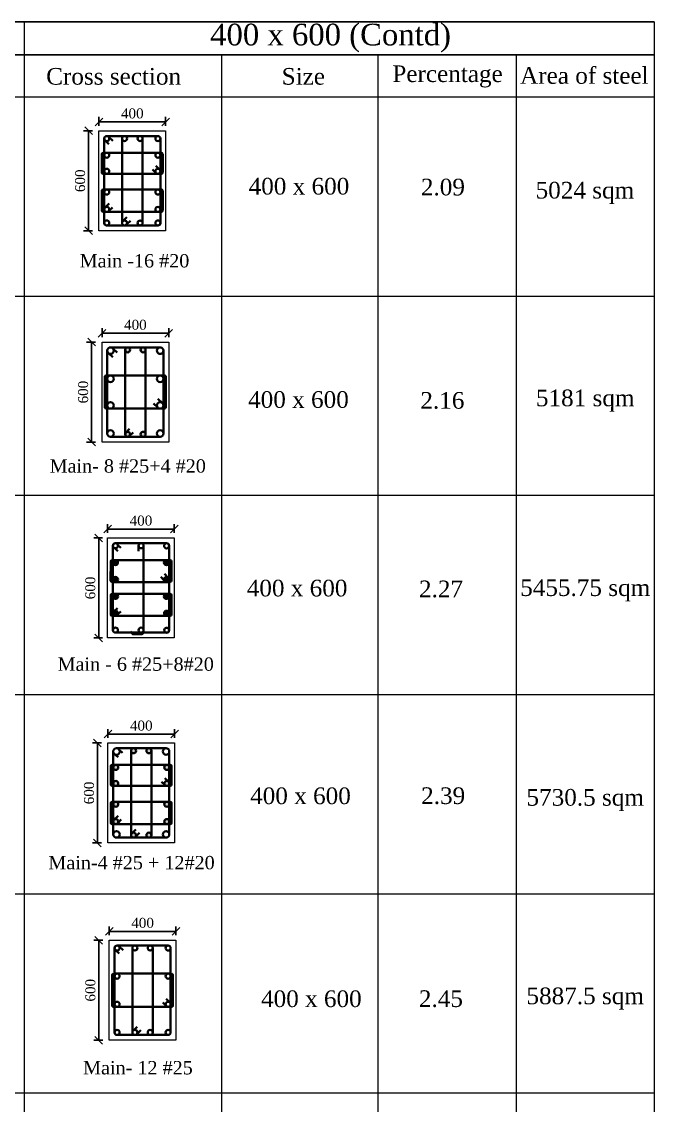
# Model space of a CAD drawing. Header units: millimetres. Extents: x -111267 to 10003021, y -40114 to 2142304.
# Drawn here: x 4375681 to 4394662, y 2109778 to 2142304 of the extents above; entities that cross this region are included whole.
import ezdxf

# ---------------------------------------------------------------- set-up
doc = ezdxf.new("R2010")
doc.units = ezdxf.units.MM
doc.header["$PDMODE"] = 2
doc.linetypes.add('DASHED2', pattern=[0.375, 0.25, -0.125])
doc.layers.add('5a.Hatch-TR-0', color=8, linetype='Continuous')
doc.layers.add('9.Title', color=7, linetype='Continuous')
for name, color, linetype, lineweight in [('6.Dim', 8, 'Continuous', 9), ('object line', 23, 'Continuous', 13), ('reinmt', 241, 'Continuous', 40), ('S-Beam', 4, 'DASHED2', 15), ('S-Dim', 8, 'Continuous', 5)]:
    doc.layers.add(name, color=color, linetype=linetype, lineweight=lineweight)
doc.styles.add('DRIQsmall', font='times.ttf', dxfattribs={"height": 0.2})
doc.styles.add('Times new roman', font='times.ttf', dxfattribs={"height": 300})
doc.dimstyles.new('Scale 20', dxfattribs={"dimscale": 0, "dimtxt": 250, "dimasz": 230, "dimexe": 150, "dimexo": 150, "dimgap": 100, "dimtad": 1, "dimtoh": 1, "dimdec": 0, "dimlfac": 0.2, "dimzin": 0, "dimdsep": 46, "dimtxsty": 'Times new roman', "dimblk": 'OBLIQUE', "dimcen": 0.09, "dimclrd": 256, "dimclrt": 3, "dimadec": 0, "dimazin": 0, "dimtfac": 1, "dimtdec": 0, "dimtofl": 0, "dimtmove": 0, "dimatfit": 3, "dimfxl": 150, "dimfxlon": 1, "dimtolj": 1, "dimtzin": 0, "dimarcsym": 0})

# ---------------------------------------------------------------- blocks, each defined once
blk = doc.blocks.new('_Oblique')
at = {"color": 0, "linetype": 'ByBlock', "lineweight": -2}
blk.add_line((-0.5, -0.5), (0.5, 0.5), dxfattribs=at)
blk = doc.blocks.new('*D705')
at = {"layer": 'Defpoints', "color": 0, "ltscale": 6, "transparency": 16777216}
for p in [(4378221, 2120655), (4377955, 2117655), (4378221, 2117655)]:
    blk.add_point(p, dxfattribs=at)
at = {"layer": 'S-Dim', "color": 0, "lineweight": -2, "ltscale": 6, "transparency": 16777216}
for p, q in [((4378071, 2120655), (4377805, 2120655)), ((4378071, 2117655), (4377805, 2117655))]:
    blk.add_line(p, q, dxfattribs=at)
at = {"layer": 'S-Dim', "lineweight": -2, "ltscale": 6, "transparency": 16777216}
blk.add_line((4377955, 2120655), (4377955, 2117655), dxfattribs=at)
at = {"layer": 'S-Dim', "lineweight": -2, "ltscale": 6, "transparency": 16777216, "xscale": 230, "yscale": 230, "zscale": 230}
for p, rotation in [((4377955, 2120655), 90), ((4377955, 2117655), 270)]:
    blk.add_blockref('_Oblique', p, dxfattribs=dict(at, rotation=rotation))
at = {"layer": 'S-Dim', "color": 3, "ltscale": 6, "transparency": 16777216, "insert": (4377702, 2119155), "char_height": 300, "attachment_point": 5, "rotation": 90, "style": 'Times new roman'}
blk.add_mtext('\\A1;600', dxfattribs=at)
blk = doc.blocks.new('*D706')
at = {"layer": 'Defpoints', "color": 0, "ltscale": 6, "transparency": 16777216}
for p in [(4380269, 2120922), (4378269, 2120655), (4380269, 2120655)]:
    blk.add_point(p, dxfattribs=at)
at = {"layer": 'S-Dim', "color": 0, "lineweight": -2, "ltscale": 6, "transparency": 16777216}
for p, q in [((4378269, 2120805), (4378269, 2121072)), ((4380269, 2120805), (4380269, 2121072))]:
    blk.add_line(p, q, dxfattribs=at)
at = {"layer": 'S-Dim', "lineweight": -2, "ltscale": 6, "transparency": 16777216}
blk.add_line((4378269, 2120922), (4380269, 2120922), dxfattribs=at)
at = {"layer": 'S-Dim', "lineweight": -2, "ltscale": 6, "transparency": 16777216, "xscale": 230, "yscale": 230, "zscale": 230, "rotation": 180}
blk.add_blockref('_Oblique', (4378269, 2120922), dxfattribs=at)
at = {"layer": 'S-Dim', "lineweight": -2, "ltscale": 6, "transparency": 16777216, "xscale": 230, "yscale": 230, "zscale": 230}
blk.add_blockref('_Oblique', (4380269, 2120922), dxfattribs=at)
at = {"layer": 'S-Dim', "color": 3, "ltscale": 6, "transparency": 16777216, "insert": (4379269, 2121174), "char_height": 300, "attachment_point": 5, "style": 'Times new roman'}
blk.add_mtext('\\A1;400', dxfattribs=at)
blk = doc.blocks.new('*D711')
at = {"layer": 'Defpoints', "color": 0, "ltscale": 6, "transparency": 16777216}
for p in [(4378260, 2126807), (4377993, 2123807), (4378260, 2123807)]:
    blk.add_point(p, dxfattribs=at)
at = {"layer": 'S-Dim', "color": 0, "lineweight": -2, "ltscale": 6, "transparency": 16777216}
for p, q in [((4378110, 2126807), (4377843, 2126807)), ((4378110, 2123807), (4377843, 2123807))]:
    blk.add_line(p, q, dxfattribs=at)
at = {"layer": 'S-Dim', "lineweight": -2, "ltscale": 6, "transparency": 16777216}
blk.add_line((4377993, 2126807), (4377993, 2123807), dxfattribs=at)
at = {"layer": 'S-Dim', "lineweight": -2, "ltscale": 6, "transparency": 16777216, "xscale": 230, "yscale": 230, "zscale": 230}
for p, rotation in [((4377993, 2126807), 90), ((4377993, 2123807), 270)]:
    blk.add_blockref('_Oblique', p, dxfattribs=dict(at, rotation=rotation))
at = {"layer": 'S-Dim', "color": 3, "ltscale": 6, "transparency": 16777216, "insert": (4377741, 2125307), "char_height": 300, "attachment_point": 5, "rotation": 90, "style": 'Times new roman'}
blk.add_mtext('\\A1;600', dxfattribs=at)
blk = doc.blocks.new('*D712')
at = {"layer": 'Defpoints', "color": 0, "ltscale": 6, "transparency": 16777216}
for p in [(4380260, 2127074), (4378260, 2126807), (4380260, 2126807)]:
    blk.add_point(p, dxfattribs=at)
at = {"layer": 'S-Dim', "color": 0, "lineweight": -2, "ltscale": 6, "transparency": 16777216}
for p, q in [((4378260, 2126957), (4378260, 2127224)), ((4380260, 2126957), (4380260, 2127224))]:
    blk.add_line(p, q, dxfattribs=at)
at = {"layer": 'S-Dim', "lineweight": -2, "ltscale": 6, "transparency": 16777216}
blk.add_line((4378260, 2127074), (4380260, 2127074), dxfattribs=at)
at = {"layer": 'S-Dim', "lineweight": -2, "ltscale": 6, "transparency": 16777216, "xscale": 230, "yscale": 230, "zscale": 230, "rotation": 180}
blk.add_blockref('_Oblique', (4378260, 2127074), dxfattribs=at)
at = {"layer": 'S-Dim', "lineweight": -2, "ltscale": 6, "transparency": 16777216, "xscale": 230, "yscale": 230, "zscale": 230}
blk.add_blockref('_Oblique', (4380260, 2127074), dxfattribs=at)
at = {"layer": 'S-Dim', "color": 3, "ltscale": 6, "transparency": 16777216, "insert": (4379260, 2127327), "char_height": 300, "attachment_point": 5, "style": 'Times new roman'}
blk.add_mtext('\\A1;400', dxfattribs=at)
blk = doc.blocks.new('*D721')
at = {"layer": 'Defpoints', "color": 0, "ltscale": 6, "transparency": 16777216}
for p in [(4377953, 2139029), (4377686, 2136029), (4377953, 2136029)]:
    blk.add_point(p, dxfattribs=at)
at = {"layer": 'S-Dim', "color": 0, "lineweight": -2, "ltscale": 6, "transparency": 16777216}
for p, q in [((4377803, 2139029), (4377536, 2139029)), ((4377803, 2136029), (4377536, 2136029))]:
    blk.add_line(p, q, dxfattribs=at)
at = {"layer": 'S-Dim', "lineweight": -2, "ltscale": 6, "transparency": 16777216}
blk.add_line((4377686, 2139029), (4377686, 2136029), dxfattribs=at)
at = {"layer": 'S-Dim', "lineweight": -2, "ltscale": 6, "transparency": 16777216, "xscale": 230, "yscale": 230, "zscale": 230}
for p, rotation in [((4377686, 2139029), 90), ((4377686, 2136029), 270)]:
    blk.add_blockref('_Oblique', p, dxfattribs=dict(at, rotation=rotation))
at = {"layer": 'S-Dim', "color": 3, "ltscale": 6, "transparency": 16777216, "insert": (4377434, 2137529), "char_height": 300, "attachment_point": 5, "rotation": 90, "style": 'Times new roman'}
blk.add_mtext('\\A1;600', dxfattribs=at)
blk = doc.blocks.new('*D722')
at = {"layer": 'Defpoints', "color": 0, "ltscale": 6, "transparency": 16777216}
for p in [(4380000, 2139295), (4378000, 2139029), (4380000, 2139029)]:
    blk.add_point(p, dxfattribs=at)
at = {"layer": 'S-Dim', "color": 0, "lineweight": -2, "ltscale": 6, "transparency": 16777216}
for p, q in [((4378000, 2139179), (4378000, 2139445)), ((4380000, 2139179), (4380000, 2139445))]:
    blk.add_line(p, q, dxfattribs=at)
at = {"layer": 'S-Dim', "lineweight": -2, "ltscale": 6, "transparency": 16777216}
blk.add_line((4378000, 2139295), (4380000, 2139295), dxfattribs=at)
at = {"layer": 'S-Dim', "lineweight": -2, "ltscale": 6, "transparency": 16777216, "xscale": 230, "yscale": 230, "zscale": 230, "rotation": 180}
blk.add_blockref('_Oblique', (4378000, 2139295), dxfattribs=at)
at = {"layer": 'S-Dim', "lineweight": -2, "ltscale": 6, "transparency": 16777216, "xscale": 230, "yscale": 230, "zscale": 230}
blk.add_blockref('_Oblique', (4380000, 2139295), dxfattribs=at)
at = {"layer": 'S-Dim', "color": 3, "ltscale": 6, "transparency": 16777216, "insert": (4379000, 2139548), "char_height": 300, "attachment_point": 5, "style": 'Times new roman'}
blk.add_mtext('\\A1;400', dxfattribs=at)
blk = doc.blocks.new('*D823')
at = {"layer": 'Defpoints', "color": 0, "ltscale": 6, "transparency": 16777216}
for p in [(4378045, 2132686), (4377778, 2129686), (4378045, 2129686)]:
    blk.add_point(p, dxfattribs=at)
at = {"layer": 'S-Dim', "color": 0, "lineweight": -2, "ltscale": 6, "transparency": 16777216}
for p, q in [((4377895, 2132686), (4377628, 2132686)), ((4377895, 2129686), (4377628, 2129686))]:
    blk.add_line(p, q, dxfattribs=at)
at = {"layer": 'S-Dim', "lineweight": -2, "ltscale": 6, "transparency": 16777216}
blk.add_line((4377778, 2132686), (4377778, 2129686), dxfattribs=at)
at = {"layer": 'S-Dim', "lineweight": -2, "ltscale": 6, "transparency": 16777216, "xscale": 230, "yscale": 230, "zscale": 230}
for p, rotation in [((4377778, 2132686), 90), ((4377778, 2129686), 270)]:
    blk.add_blockref('_Oblique', p, dxfattribs=dict(at, rotation=rotation))
at = {"layer": 'S-Dim', "color": 3, "ltscale": 6, "transparency": 16777216, "insert": (4377526, 2131186), "char_height": 300, "attachment_point": 5, "rotation": 90, "style": 'Times new roman'}
blk.add_mtext('\\A1;600', dxfattribs=at)
blk = doc.blocks.new('*D824')
at = {"layer": 'Defpoints', "color": 0, "ltscale": 6, "transparency": 16777216}
for p in [(4380092, 2132952), (4378092, 2132686), (4380092, 2132686)]:
    blk.add_point(p, dxfattribs=at)
at = {"layer": 'S-Dim', "color": 0, "lineweight": -2, "ltscale": 6, "transparency": 16777216}
for p, q in [((4378092, 2132836), (4378092, 2133102)), ((4380092, 2132836), (4380092, 2133102))]:
    blk.add_line(p, q, dxfattribs=at)
at = {"layer": 'S-Dim', "lineweight": -2, "ltscale": 6, "transparency": 16777216}
blk.add_line((4378092, 2132952), (4380092, 2132952), dxfattribs=at)
at = {"layer": 'S-Dim', "lineweight": -2, "ltscale": 6, "transparency": 16777216, "xscale": 230, "yscale": 230, "zscale": 230, "rotation": 180}
blk.add_blockref('_Oblique', (4378092, 2132952), dxfattribs=at)
at = {"layer": 'S-Dim', "lineweight": -2, "ltscale": 6, "transparency": 16777216, "xscale": 230, "yscale": 230, "zscale": 230}
blk.add_blockref('_Oblique', (4380092, 2132952), dxfattribs=at)
at = {"layer": 'S-Dim', "color": 3, "ltscale": 6, "transparency": 16777216, "insert": (4379092, 2133205), "char_height": 300, "attachment_point": 5, "style": 'Times new roman'}
blk.add_mtext('\\A1;400', dxfattribs=at)
blk = doc.blocks.new('*D825')
at = {"layer": 'Defpoints', "color": 0, "ltscale": 6, "transparency": 16777216}
for p in [(4378262, 2114733), (4377995, 2111733), (4378262, 2111733)]:
    blk.add_point(p, dxfattribs=at)
at = {"layer": 'S-Dim', "color": 0, "lineweight": -2, "ltscale": 6, "transparency": 16777216}
for p, q in [((4378112, 2114733), (4377845, 2114733)), ((4378112, 2111733), (4377845, 2111733))]:
    blk.add_line(p, q, dxfattribs=at)
at = {"layer": 'S-Dim', "lineweight": -2, "ltscale": 6, "transparency": 16777216}
blk.add_line((4377995, 2114733), (4377995, 2111733), dxfattribs=at)
at = {"layer": 'S-Dim', "lineweight": -2, "ltscale": 6, "transparency": 16777216, "xscale": 230, "yscale": 230, "zscale": 230}
for p, rotation in [((4377995, 2114733), 90), ((4377995, 2111733), 270)]:
    blk.add_blockref('_Oblique', p, dxfattribs=dict(at, rotation=rotation))
at = {"layer": 'S-Dim', "color": 3, "ltscale": 6, "transparency": 16777216, "insert": (4377743, 2113233), "char_height": 300, "attachment_point": 5, "rotation": 90, "style": 'Times new roman'}
blk.add_mtext('\\A1;600', dxfattribs=at)
blk = doc.blocks.new('*D826')
at = {"layer": 'Defpoints', "color": 0, "ltscale": 6, "transparency": 16777216}
for p in [(4380309, 2115000), (4378309, 2114733), (4380309, 2114733)]:
    blk.add_point(p, dxfattribs=at)
at = {"layer": 'S-Dim', "color": 0, "lineweight": -2, "ltscale": 6, "transparency": 16777216}
for p, q in [((4378309, 2114883), (4378309, 2115150)), ((4380309, 2114883), (4380309, 2115150))]:
    blk.add_line(p, q, dxfattribs=at)
at = {"layer": 'S-Dim', "lineweight": -2, "ltscale": 6, "transparency": 16777216}
blk.add_line((4378309, 2115000), (4380309, 2115000), dxfattribs=at)
at = {"layer": 'S-Dim', "lineweight": -2, "ltscale": 6, "transparency": 16777216, "xscale": 230, "yscale": 230, "zscale": 230, "rotation": 180}
blk.add_blockref('_Oblique', (4378309, 2115000), dxfattribs=at)
at = {"layer": 'S-Dim', "lineweight": -2, "ltscale": 6, "transparency": 16777216, "xscale": 230, "yscale": 230, "zscale": 230}
blk.add_blockref('_Oblique', (4380309, 2115000), dxfattribs=at)
at = {"layer": 'S-Dim', "color": 3, "ltscale": 6, "transparency": 16777216, "insert": (4379309, 2115253), "char_height": 300, "attachment_point": 5, "style": 'Times new roman'}
blk.add_mtext('\\A1;400', dxfattribs=at)

msp = doc.modelspace()

# ---------------------------------------------------------------- hatches: boundary and pattern name
at = {"layer": '5a.Hatch-TR-0', "linetype": 'Continuous'}
h = msp.add_hatch(color=8, dxfattribs=at)
h.dxf.hatch_style = 1
h.paths.add_polyline_path([(4379113.1, 2120422.2, 0.3625555), (4379051, 2120496.5), (4379024, 2120496.5, 0.3623716), (4378962, 2120422.2, 1)])
h.paths.add_polyline_path([(4379575.3, 2120422.2, 0.3658052), (4379512.4, 2120496.6), (4379487.1, 2120496.6, 0.365621), (4379424.2, 2120422.2, 1)])
h.paths.add_polyline_path([(4379959.5, 2119922.4, 1), (4380110.6, 2119922.4, 1)])
h.paths.add_polyline_path([(4379959.5, 2119439.4, 1), (4380110.6, 2119439.4, 1)])
h.paths.add_polyline_path([(4378426.7, 2119922.4, 1), (4378577.8, 2119922.4, 1)])
h.paths.add_polyline_path([(4378426.7, 2119439.4, 1), (4378577.8, 2119439.4, 1)])
h.paths.add_polyline_path([(4378577.8, 2118815.1, 1), (4378426.7, 2118815.1, 1)])
h.paths.add_polyline_path([(4378577.8, 2118295.1, 0.6404826), (4378453.1, 2118352.5), (4378445.9, 2118345.4, 0.1844327), (4378426.7, 2118295.1, 1)])
h.paths.add_polyline_path([(4378962, 2117887.6, 0.3590913), (4379023.1, 2117813.4), (4379051.9, 2117813.4, 0.3590913), (4379113.1, 2117887.6, 1)])
h.paths.add_polyline_path([(4379424.2, 2117887.6, 0.3590913), (4379485.3, 2117813.4), (4379514.1, 2117813.4, 0.3590913), (4379575.3, 2117887.6, 1)])
h.paths.add_polyline_path([(4379959.5, 2118295.1, 1), (4380110.6, 2118295.1, 1)])
h.paths.add_polyline_path([(4379959.5, 2118815.1, 1), (4380110.6, 2118815.1, 1)])
at = {"layer": '6.Dim', "linetype": 'Continuous'}
h = msp.add_hatch(color=8, dxfattribs=at)
h.dxf.hatch_style = 1
h.paths.add_polyline_path([(4379247.7, 2129919.1, 1), (4379398.7, 2129919.1, 1)])
h.paths.add_polyline_path([(4378785.4, 2129919.1, 1), (4378936.5, 2129919.1, 1)])
h.paths.add_polyline_path([(4378936.4, 2132452.9, 0.3689685), (4378872.7, 2132527.5), (4378849.1, 2132527.5, 0.3689485), (4378785.3, 2132452.9, 1)])
h.paths.add_polyline_path([(4379334.8, 2132527.5), (4379311.4, 2132527.5, 0.3693429), (4379247.6, 2132452.9, 1), (4379398.6, 2132452.9, 0.369363)])
h = msp.add_hatch(color=8, dxfattribs=at)
h.dxf.hatch_style = 1
h.paths.add_polyline_path([(4378570.3, 2126067.1, 0.3922274), (4378500.4, 2126142.4), (4378489, 2126142.4, 0.3922274), (4378419.2, 2126067.1, 1)])
h = msp.add_hatch(color=8, dxfattribs=at)
h.dxf.hatch_style = 1
h.paths.add_polyline_path([(4380101, 2126067.1, 0.3922274), (4380031.2, 2126142.4), (4380019.8, 2126142.4, 0.3922274), (4379950, 2126067.1, 1)])
h = msp.add_hatch(color=8, dxfattribs=at)
h.dxf.hatch_style = 1
edge = h.paths.add_edge_path()
edge.add_arc((4378496.3, 2125560.5), 75.5, 0, 360)
h = msp.add_hatch(color=8, dxfattribs=at)
h.dxf.hatch_style = 1
edge = h.paths.add_edge_path()
edge.add_arc((4380023.9, 2125560.5), 75.5, 0, 360)
h = msp.add_hatch(color=8, dxfattribs=at)
h.dxf.hatch_style = 1
edge = h.paths.add_edge_path()
edge.add_arc((4378496.3, 2125054), 75.5, 0, 360)
h = msp.add_hatch(color=8, dxfattribs=at)
h.dxf.hatch_style = 1
edge = h.paths.add_edge_path()
edge.add_arc((4380023.9, 2125054), 75.5, 0, 360)
h = msp.add_hatch(color=8, dxfattribs=at)
h.dxf.hatch_style = 1
h.paths.add_polyline_path([(4378418.2, 2124557.2), (4378418.2, 2124537.6, 0.3589053), (4378488.4, 2124472), (4378497.8, 2124472, 0.3961512), (4378568.6, 2124547.4, 0.9368407)])
h = msp.add_hatch(color=8, dxfattribs=at)
h.dxf.hatch_style = 1
h.paths.add_polyline_path([(4379951.6, 2124547.4, 0.3961512), (4380022.5, 2124472), (4380031.8, 2124472, 0.3589053), (4380102.1, 2124537.6), (4380102.1, 2124557.2, 0.9368406)])

# ---------------------------------------------------------------- linework, layer by layer
at = {"layer": '9.Title'}
for p, q in [((4297106.2, 2142303.8, -198769.9), (4394662.2, 2142303.8, -198769.9)), ((4297106.2, 2141303.8, -198769.9), (4394662.2, 2141303.8, -198769.9))]:
    msp.add_line(p, q, dxfattribs=at)
at = {"layer": 'object line'}
for points in [[(4378000.3, 2139028.8), (4380000.3, 2139028.8), (4380000.3, 2136028.8), (4378000.3, 2136028.8)], [(4378260.1, 2126807.3), (4380260.1, 2126807.3), (4380260.1, 2123807.3), (4378260.1, 2123807.3)], [(4378268.6, 2120654.9), (4380268.6, 2120654.9), (4380268.6, 2117654.9), (4378268.6, 2117654.9)]]:
    msp.add_lwpolyline(points, close=True, dxfattribs=at)
at = {"layer": 'object line', "elevation": 99385}
for points in [[(4378092, 2132685.6), (4380092, 2132685.6), (4380092, 2129685.6), (4378092, 2129685.6)], [(4378308.9, 2114733.3), (4380308.9, 2114733.3), (4380308.9, 2111733.3), (4378308.9, 2111733.3)]]:
    msp.add_lwpolyline(points, close=True, dxfattribs=at)
at = {"layer": 'reinmt', "linetype": 'Continuous', "lineweight": 35}
for p, q in [((4378158.4, 2136258.1), (4378158.4, 2138795.2)), ((4378180.7, 2138741.6), (4378294.8, 2138628.9)), ((4378233.9, 2138870.7), (4379770.9, 2138870.7)), ((4378285.5, 2138850.3), (4378414.3, 2138726)), ((4378693.7, 2138796.1), (4378693.7, 2136261.5)), ((4379306.9, 2136261.5), (4379306.9, 2138796.1)), ((4379842.2, 2138799.3), (4379842.2, 2136258.1)), ((4378086, 2137777.7), (4378086, 2138331.9)), ((4378126, 2138371.9), (4379871.5, 2138371.9)), ((4379911.5, 2138331.9), (4379911.5, 2137777.7)), ((4379703.2, 2137975.7), (4379817, 2137869.6)), ((4378126, 2137737.7), (4379871.5, 2137737.7)), ((4379603.3, 2137865.5), (4379713.1, 2137760)), ((4378126, 2137264.6), (4379871.5, 2137264.6)), ((4378086, 2136633.4), (4378086, 2137224.6)), ((4379911.5, 2137224.6), (4379911.5, 2136633.4)), ((4378304.6, 2136843.6), (4378177.6, 2136719.3)), ((4378401.9, 2136728.8), (4378294.2, 2136623.5)), ((4378126, 2136593.4), (4379871.5, 2136593.4)), ((4378724, 2136322), (4378837.9, 2136431.3)), ((4378833.4, 2136221.7), (4378945.3, 2136329.7)), ((4379770.9, 2136186.8), (4378229.7, 2136186.8)), ((4379770.9, 2136186.8), (4378229.7, 2136186.8)), ((4378250, 2129941.8, 99385), (4378250, 2132429.3, 99385)), ((4378348.2, 2132527.5, 99385), (4379862.6, 2132527.5, 99385)), ((4378420.7, 2132495.6), (4378544.1, 2132376.5)), ((4378785.3, 2132452.9, 99385), (4378785.4, 2129919.1, 99385)), ((4379398.6, 2129918.3, 99385), (4379398.6, 2132452.9, 99385)), ((4379933.9, 2132456.2, 99385), (4379933.9, 2129941.8, 99385)), ((4378288.5, 2132351.4), (4378412.1, 2132232)), ((4378177.7, 2130728.6, 99385), (4378177.7, 2131642.5, 99385)), ((4378217.7, 2131682.5, 99385), (4379963.2, 2131682.5, 99385)), ((4380003.2, 2130728.6, 99385), (4380003.2, 2131642.5, 99385)), ((4379637.3, 2130842.4), (4379760.9, 2130723.1)), ((4379769.2, 2130985.8), (4379892.6, 2130866.6)), ((4378217.7, 2130688.6, 99385), (4379963.2, 2130688.6, 99385)), ((4379835.7, 2129843.6, 99385), (4378347.8, 2129843.6, 99385)), ((4378810.9, 2129975.7), (4378918.8, 2130079.8)), ((4378917.4, 2129868.9), (4379021.8, 2129969.7)), ((4378418.2, 2124036.6), (4378418.2, 2126577.8)), ((4378489.5, 2126649.2), (4380030.7, 2126649.2)), ((4378566.4, 2126593.8), (4378654.8, 2126510.8)), ((4379186.6, 2126577.6), (4379186.2, 2126406.3)), ((4380102.1, 2126577.8), (4380102.1, 2124036.6)), ((4378480, 2126497.9), (4378568.2, 2126411.7)), ((4378350.6, 2125525.3), (4378352.2, 2126102.5)), ((4378392.2, 2126142.4), (4380132.9, 2126142.4)), ((4380172.9, 2126102.4), (4380172.9, 2125525.2)), ((4379954.3, 2125531.3), (4379852.6, 2125641.8)), ((4380065.2, 2125623.8), (4379963.5, 2125734.4)), ((4378390.6, 2125485.2), (4380132.9, 2125485.2)), ((4378353.9, 2124512.1), (4378355.5, 2125089.4)), ((4378395.5, 2125129.3), (4380136.1, 2125129.3)), ((4380176.1, 2125089.3), (4380176.1, 2124512)), ((4378553.2, 2124701), (4378464.8, 2124618)), ((4378652.9, 2124604.3), (4378564.7, 2124518.1)), ((4378393.9, 2124472), (4380136.1, 2124472)), ((4380030.7, 2123965.3), (4378489.5, 2123965.3)), ((4378427.1, 2117911.6, 99385), (4378426.7, 2120398.1)), ((4378524.9, 2120496.3), (4380012.3, 2120496.8)), ((4378600.6, 2120460.5, -99385), (4378705.2, 2120358.7, -99385)), ((4378962, 2120422.2), (4378962, 2117887.6)), ((4379575.3, 2117887.6), (4379575.3, 2120422.2)), ((4380110.6, 2120398.6), (4380110.2, 2117912.9, 99385)), ((4378464.9, 2120321.7, -99385), (4378573, 2120223.5, -99385)), ((4378354.3, 2119403.9), (4378354.3, 2119958)), ((4378394.3, 2119998), (4380139.8, 2119998)), ((4380179.8, 2119958), (4380179.8, 2119403.9)), ((4379871.6, 2119491.7), (4379981.5, 2119386.1)), ((4379971.6, 2119601.8), (4380085.3, 2119495.8)), ((4378394.3, 2119363.9), (4380139.8, 2119363.9)), ((4378354.3, 2118259.6), (4378354.3, 2118850.7)), ((4378394.3, 2118890.7), (4380139.8, 2118890.7)), ((4380179.8, 2118850.7), (4380179.8, 2118259.6)), ((4378572.9, 2118469.7), (4378445.9, 2118345.4)), ((4378394.3, 2118219.6), (4380139.8, 2118219.6)), ((4378670.3, 2118354.9), (4378562.5, 2118249.6)), ((4380012, 2117813.4, 99385), (4378525.3, 2117813.4, 99385)), ((4378992.3, 2117948.1), (4379106.3, 2118057.4)), ((4379101.7, 2117847.8), (4379213.7, 2117955.8)), ((4378467, 2111962.7, 99385), (4378467, 2114499.8, 99385)), ((4378542.5, 2114575.3, 99385), (4380079.5, 2114575.3, 99385)), ((4378594.1, 2114554.9, 99385), (4378722.9, 2114430.6, 99385)), ((4379002.3, 2114500.6, 99385), (4379002.3, 2111966.1, 99385)), ((4379615.6, 2111966.1, 99385), (4379615.6, 2114500.6, 99385)), ((4380150.9, 2114503.9, 99385), (4380150.9, 2111962.7, 99385)), ((4378489.3, 2114446.2, 99385), (4378603.4, 2114333.5, 99385)), ((4378394.6, 2112776.3, 99385), (4378394.6, 2113690.3, 99385)), ((4378434.6, 2113730.3, 99385), (4380180.1, 2113730.3, 99385)), ((4380220.1, 2112776.3, 99385), (4380220.1, 2113690.3, 99385)), ((4379911.9, 2112864.1, 99385), (4380021.8, 2112758.6, 99385)), ((4380011.8, 2112974.3, 99385), (4380125.6, 2112868.2, 99385)), ((4378434.6, 2112736.3, 99385), (4380180.1, 2112736.3, 99385)), ((4380079.5, 2111891.3, 99385), (4378538.4, 2111891.3, 99385)), ((4380079.5, 2111891.3, 99385), (4378538.4, 2111891.3, 99385)), ((4379032.6, 2112026.6, 99385), (4379146.6, 2112135.9, 99385)), ((4379142, 2111926.3, 99385), (4379253.9, 2112034.3, 99385))]:
    msp.add_line(p, q, dxfattribs=at)
msp.add_lwpolyline([(4378940.8, 2124000.9), (4379014.6, 2123919.3), (4379277.1, 2123919.3, 0.4142858), (4379337.1, 2123979.3), (4379336.5, 2126560.9)], format="xyb", dxfattribs=at)
for centre, radius in [((4378233.9, 2138795.2), 75.5), ((4378769.2, 2138796.1), 75.5), ((4379231.4, 2138796.1), 75.5), ((4379766.7, 2138795.2), 75.5), ((4378233.9, 2138296.3), 75.5), ((4379766.7, 2138296.3), 75.5), ((4378233.9, 2137813.3), 75.5), ((4379766.7, 2137813.3), 75.5), ((4378233.9, 2137189), 75.5), ((4379766.7, 2137189), 75.5), ((4378233.9, 2136669), 75.5), ((4379766.7, 2136669), 75.5), ((4378233.9, 2136262.4), 75.5), ((4378769.2, 2136261.5), 75.5), ((4379231.4, 2136261.5), 75.5), ((4379766.7, 2136262.4), 75.5), ((4378348.2, 2132429.3, 99385), 98.2), ((4378860.9, 2132452.9, 99385), 75.5), ((4379323.1, 2132452.9, 99385), 75.5), ((4379835.7, 2132429.3, 99385), 98.2), ((4378348.2, 2131584.3, 99385), 98.2), ((4379835.7, 2131584.3, 99385), 98.2), ((4378348.2, 2130786.8, 99385), 98.2), ((4379835.7, 2130786.8, 99385), 98.2), ((4378348.2, 2129941.8, 99385), 98.2), ((4378861, 2129919.1, 99385), 75.5), ((4379323.2, 2129919.1, 99385), 75.5), ((4379835.7, 2129941.8, 99385), 98.2), ((4378492.8, 2126574.3), 75.5), ((4379262.1, 2126573.7), 75.5), ((4380028.2, 2126571.2), 75.5), ((4378494.7, 2126067.1), 75.5), ((4380025.5, 2126067.1), 75.5), ((4378496.3, 2125560.5), 75.5), ((4380023.9, 2125560.5), 75.5), ((4378496.3, 2125054), 75.5), ((4380023.9, 2125054), 75.5), ((4378493.1, 2124547.4), 75.5), ((4380027.2, 2124547.4), 75.5), ((4378491.3, 2124041.9), 75.5), ((4379262.1, 2124040.8), 75.5), ((4380030.7, 2124036.6), 75.5), ((4378524.9, 2120398.1), 98.2), ((4379037.5, 2120422.2), 75.5), ((4379499.7, 2120422.2), 75.5), ((4380012.4, 2120398.6), 98.2), ((4378502.2, 2119922.4), 75.5), ((4380035, 2119922.4), 75.5), ((4378502.2, 2119439.4), 75.5), ((4380035, 2119439.4), 75.5), ((4378502.2, 2118815.1), 75.5), ((4380035, 2118815.1), 75.5), ((4378502.2, 2118295.1), 75.5), ((4380035, 2118295.1), 75.5), ((4378525.3, 2117911.6, 99385), 98.2), ((4379037.5, 2117887.6), 75.5), ((4379499.7, 2117887.6), 75.5), ((4380012, 2117911.6, 99385), 98.2), ((4378542.5, 2114499.8, 99385), 75.5), ((4379077.8, 2114500.6, 99385), 75.5), ((4379540, 2114500.6, 99385), 75.5), ((4380075.3, 2114499.8, 99385), 75.5), ((4378542.5, 2113654.8, 99385), 75.5), ((4380075.3, 2113654.8, 99385), 75.5), ((4378542.5, 2112811.9, 99385), 75.5), ((4380075.3, 2112811.9, 99385), 75.5), ((4378542.5, 2111966.9, 99385), 75.5), ((4379077.8, 2111966.1, 99385), 75.5), ((4379540, 2111966.1, 99385), 75.5), ((4380075.3, 2111966.9, 99385), 75.5)]:
    msp.add_circle(centre, radius, dxfattribs=at)
for centre, radius, start, end in [((4378126, 2138331.9), 40, 90, 180), ((4379871.5, 2138331.9), 40, 0, 90), ((4378126, 2137777.7), 40, 180, 270), ((4379871.5, 2137777.7), 40, 270, 0), ((4378126, 2137224.6), 40, 90, 180), ((4379871.5, 2137224.6), 40, 0, 90), ((4378126, 2136633.4), 40, 180, 270), ((4379871.5, 2136633.4), 40, 270, 0), ((4378229.7, 2136258.1), 71.4, 180, 270), ((4379770.9, 2136258.1), 71.4, 270, 0), ((4378217.7, 2131642.5, 99385), 40, 90, 180), ((4379963.2, 2131642.5, 99385), 40, 0, 90), ((4378217.7, 2130728.6, 99385), 40, 180, 270), ((4379963.2, 2130728.6, 99385), 40, 270, 0), ((4378489.5, 2126577.8), 71.4, 90, 180), ((4380030.7, 2126577.8), 71.4, 360, 90), ((4378392.2, 2126102.4), 40, 90, 179.84141), ((4380132.9, 2126102.4), 40, 0, 90), ((4378390.6, 2125525.2), 40, 179.84141, 270), ((4380132.9, 2125525.2), 40, 270, 0), ((4378395.5, 2125089.3), 40, 90, 179.84141), ((4380136.1, 2125089.3), 40, 0, 90), ((4378393.9, 2124512), 40, 179.84141, 270), ((4380136.1, 2124512), 40, 270, 0), ((4378489.5, 2124036.6), 71.4, 180, 270), ((4380030.7, 2124036.6), 71.4, 270, 0), ((4378394.3, 2119958), 40, 90, 180), ((4380139.8, 2119958), 40, 0, 90), ((4378394.3, 2119403.9), 40, 180, 270), ((4380139.8, 2119403.9), 40, 270, 0), ((4378394.3, 2118850.7), 40, 90, 180), ((4380139.8, 2118850.7), 40, 0, 90), ((4378394.3, 2118259.6), 40, 180, 270), ((4380139.8, 2118259.6), 40, 270, 0), ((4378434.6, 2113690.3, 99385), 40, 90, 180), ((4380180.1, 2113690.3, 99385), 40, 0, 90), ((4378434.6, 2112776.3, 99385), 40, 180, 270), ((4380180.1, 2112776.3, 99385), 40, 270, 0), ((4378538.4, 2111962.7, 99385), 71.4, 180, 270), ((4380079.5, 2111962.7, 99385), 71.4, 270, 0)]:
    msp.add_arc(centre, radius, start, end, dxfattribs=at)
at = {"layer": 'S-Beam', "linetype": 'Continuous', "ltscale": 5}
for p, q in [((4375751, 2142303.8, -198769.9), (4375751, 2074269.5, -198769.9)), ((4394662.2, 2142303.8, -198769.9), (4394662.2, 2074269.5, -198769.9)), ((4381677.2, 2141303.8, -198769.9), (4381677.2, 2074269.5, -198769.9)), ((4386365.2, 2141303.8, -198769.9), (4386365.2, 2074269.5, -198769.9)), ((4390513.7, 2141303.8, -198769.9), (4390513.7, 2074269.5, -198769.9)), ((4297106.2, 2140049.3, -198769.9), (4394662.2, 2140049.3, -198769.9)), ((4297106.2, 2134069.5, 1750.1), (4394662.2, 2134069.5, -228993)), ((4297106.2, 2128089.5, 1750.1), (4394662.2, 2128089.5, -228993)), ((4297106.2, 2122109.5, 1750.1), (4394662.2, 2122109.5, -228993)), ((4297106.2, 2116129.5, 1750.1), (4394662.2, 2116129.5, -228993)), ((4297106.2, 2110149.5, 1750.1), (4394662.2, 2110149.5, -228993))]:
    msp.add_line(p, q, dxfattribs=at)

# ---------------------------------------------------------------- texts
at = {"color": 0, "linetype": 'Continuous', "char_height": 400, "attachment_point": 5, "style": 'Times new roman'}
for s, insert, width in [('Main -16 #20', (4379066.7, 2135124.2), 3405.581), ('Main- 8 #25+4 #20 ', (4378863.3, 2128965), 5504.986), ('Main - 6 #25+8#20 ', (4379102.6, 2123018.1), 6204.772), ('Main-4 #25 + 12#20', (4378977.7, 2117059.3, 99385), 5748.39), ('Main- 12 #25', (4379169.2, 2110904.6), 3405.581)]:
    msp.add_mtext(s, dxfattribs=dict(at, insert=insert, width=width))
at = {"layer": '9.Title', "linetype": 'Continuous', "lineweight": 9, "ltscale": 0.5, "width": 8540.737, "attachment_point": 5, "style": 'DRIQsmall'}
for s, insert, char_height in [('400 x 600 (Contd)', (4384948.8, 2141811.4), 650), ('Cross section', (4378439.9, 2140659.7, -198769.9), 500), ('Size', (4384131.8, 2140659.7, -198769.9), 500), ('Percentage', (4388458.3, 2140659.7, -198769.9), 500), ('Area of steel', (4392562.9, 2140685.3, -198769.9), 500), ('400 x 600', (4384000.9, 2137361, -99385), 500), ('2.09', (4388319.4, 2137334.6, -99385), 500), ('5024 sqm', (4392579.6, 2137164.8, -298154.9), 500), ('400 x 600', (4383984.8, 2130958.9), 500), ('2.16', (4388303.3, 2130932.5), 500), ('5181 sqm', (4392588.6, 2130929.3, -198769.9), 500), ('400 x 600', (4383944, 2125299.3), 500), ('5455.75 sqm', (4392588.6, 2125235.1, -198769.9), 500), ('2.27', (4388262.5, 2125273), 500), ('400 x 600', (4384045.8, 2119064.5), 500), ('2.39', (4388326.9, 2119067.3), 500), ('5730.5 sqm', (4392588.6, 2118940.8, -198769.9), 500), ('400 x 600', (4384372.4, 2112973.7), 500), ('2.45', (4388258.9, 2112975), 500), ('5887.5 sqm', (4392588.6, 2112982.2, -198769.9), 500)]:
    msp.add_mtext(s, dxfattribs=dict(at, insert=insert, char_height=char_height))

# ---------------------------------------------------------------- dimensions: what is measured, and where the dimension line sits
at = {"layer": 'S-Dim', "ltscale": 6}
for base, p1, p2, picture, middle in [((4380000.3, 2139295.4), (4378000.3, 2139028.8), (4380000.3, 2139028.8), '*D722', (4379000.3, 2139548)), ((4380092, 2132952.3, 99385), (4378092, 2132685.6, 99385), (4380092, 2132685.6, 99385), '*D824', (4379092, 2133204.9, 99385)), ((4380260.1, 2127073.9), (4378260.1, 2126807.3), (4380260.1, 2126807.3), '*D712', (4379260.1, 2127326.5)), ((4380268.6, 2120921.5), (4378268.6, 2120654.9), (4380268.6, 2120654.9), '*D706', (4379268.6, 2121174.1)), ((4380308.9, 2115000, 99385), (4378308.9, 2114733.3, 99385), (4380308.9, 2114733.3, 99385), '*D826', (4379308.9, 2115252.6, 99385))]:
    dim = msp.add_linear_dim(base=base, p1=p1, p2=p2, dimstyle='Scale 20', override={"dimscale": 1}, dxfattribs=at)
    dim.commit()
    dim.dimension.update_dxf_attribs({"geometry": picture, "text_midpoint": middle})
for base, p1, p2, picture, middle in [((4377686.5, 2136028.8), (4377953.1, 2139028.8), (4377953.1, 2136028.8), '*D721', (4377433.9, 2137528.8)), ((4377778.2, 2129685.6, 99385), (4378044.8, 2132685.6, 99385), (4378044.8, 2129685.6, 99385), '*D823', (4377525.6, 2131185.6, 99385)), ((4377993.5, 2123807.3), (4378260.1, 2126807.3), (4378260.1, 2123807.3), '*D711', (4377740.9, 2125307.3)), ((4377954.8, 2117654.9), (4378221.5, 2120654.9), (4378221.5, 2117654.9), '*D705', (4377702.2, 2119154.9)), ((4377995.1, 2111733.3, 99385), (4378261.8, 2114733.3, 99385), (4378261.8, 2111733.3, 99385), '*D825', (4377742.5, 2113233.3, 99385))]:
    dim = msp.add_linear_dim(base=base, p1=p1, p2=p2, angle=90, dimstyle='Scale 20', override={"dimscale": 1}, dxfattribs=at)
    dim.commit()
    dim.dimension.update_dxf_attribs({"geometry": picture, "text_midpoint": middle})

doc.saveas('drawing.dxf')
